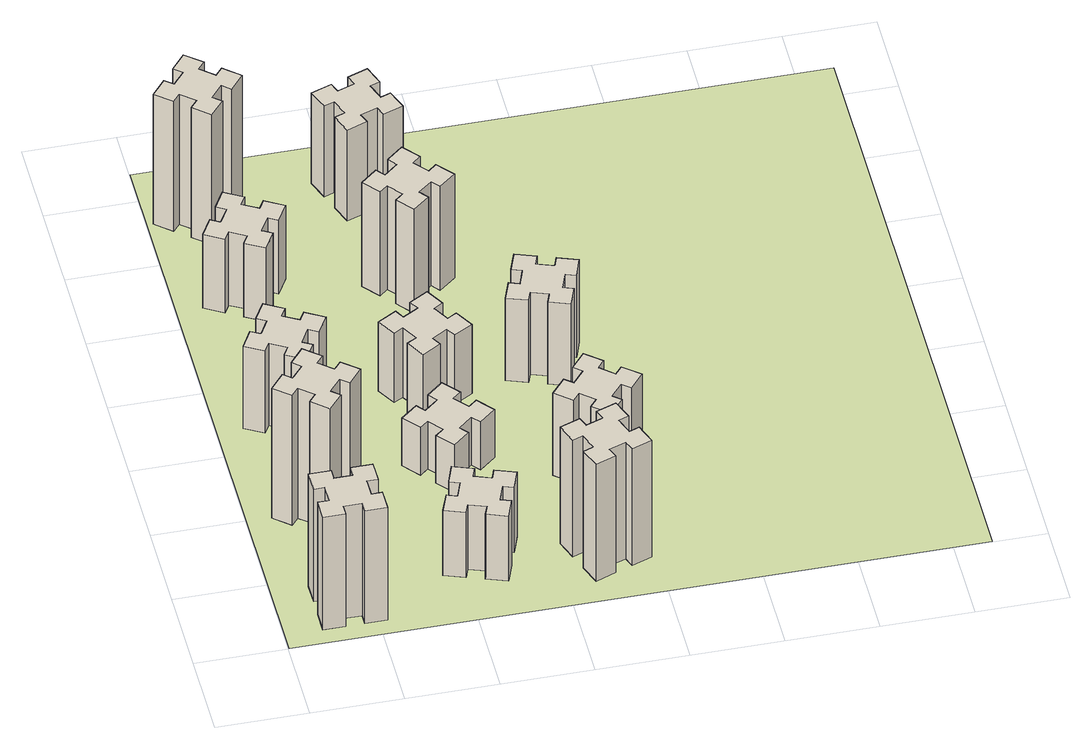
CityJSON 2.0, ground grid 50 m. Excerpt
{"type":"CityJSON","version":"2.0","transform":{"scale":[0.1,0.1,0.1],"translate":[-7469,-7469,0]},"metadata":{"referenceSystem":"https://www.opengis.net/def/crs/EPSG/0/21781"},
"CityObjects":{
"building1":{"type":"Building","attributes":{"class":"1000","function":"1000","usage":"1000","yearOfConstruction":2016,"roofType":"1000","measuredHeight":78,"storeysAboveGround":30,"storeysBelowGround":0},"geometry":[{"type":"Solid","lod":"1","boundaries":[[[[0,1,2,3,4,5,6,7,8,9,10,11,12,13,14,15,16,17,18,19]],[[17,16,20,21]],[[16,15,22,20]],[[15,14,23,22]],[[14,13,24,23]],[[13,12,25,24]],[[12,11,26,25]],[[11,10,27,26]],[[10,9,28,27]],[[9,8,29,28]],[[8,7,30,29]],[[7,6,31,30]],[[6,5,32,31]],[[5,4,33,32]],[[4,3,34,33]],[[3,2,35,34]],[[2,1,36,35]],[[1,0,37,36]],[[0,19,38,37]],[[19,18,39,38]],[[18,17,21,39]],[[24,25,26,27,28,29,30,31,32,33,34,35,36,37,38,39,21,20,22,23]]]]}]},
"building2":{"type":"Building","attributes":{"class":"1000","function":"1000","usage":"1000","yearOfConstruction":2016,"roofType":"1000","measuredHeight":90,"storeysAboveGround":30,"storeysBelowGround":0},"geometry":[{"type":"Solid","lod":"1","boundaries":[[[[40,41,42,43,44,45,46,47,48,49,50,51,52,53,54,55,56,57,58,59]],[[57,56,60,61]],[[56,55,62,60]],[[55,54,63,62]],[[54,53,64,63]],[[53,52,65,64]],[[52,51,66,65]],[[51,50,67,66]],[[50,49,68,67]],[[49,48,69,68]],[[48,47,70,69]],[[47,46,71,70]],[[46,45,72,71]],[[45,44,73,72]],[[44,43,74,73]],[[43,42,75,74]],[[42,41,76,75]],[[41,40,77,76]],[[40,59,78,77]],[[59,58,79,78]],[[58,57,61,79]],[[64,65,66,67,68,69,70,71,72,73,74,75,76,77,78,79,61,60,62,63]]]]}]},
"building3":{"type":"Building","attributes":{"class":"1000","function":"1000","usage":"1000","yearOfConstruction":2016,"roofType":"1000","measuredHeight":57,"storeysAboveGround":30,"storeysBelowGround":0},"geometry":[{"type":"Solid","lod":"1","boundaries":[[[[80,81,82,83,84,85,86,87,88,89,90,91,92,93,94,95,96,97,98,99]],[[97,96,100,101]],[[96,95,102,100]],[[95,94,103,102]],[[94,93,104,103]],[[93,92,105,104]],[[92,91,106,105]],[[91,90,107,106]],[[90,89,108,107]],[[89,88,109,108]],[[88,87,110,109]],[[87,86,111,110]],[[86,85,112,111]],[[85,84,113,112]],[[84,83,114,113]],[[83,82,115,114]],[[82,81,116,115]],[[81,80,117,116]],[[80,99,118,117]],[[99,98,119,118]],[[98,97,101,119]],[[104,105,106,107,108,109,110,111,112,113,114,115,116,117,118,119,101,100,102,103]]]]}]},
"building4":{"type":"Building","attributes":{"class":"1000","function":"1000","usage":"1000","yearOfConstruction":2016,"roofType":"1000","measuredHeight":51,"storeysAboveGround":30,"storeysBelowGround":0},"geometry":[{"type":"Solid","lod":"1","boundaries":[[[[120,121,122,123,124,125,126,127,128,129,130,131,132,133,134,135,136,137,138,139]],[[137,136,140,141]],[[136,135,142,140]],[[135,134,143,142]],[[134,133,144,143]],[[133,132,145,144]],[[132,131,146,145]],[[131,130,147,146]],[[130,129,148,147]],[[129,128,149,148]],[[128,127,150,149]],[[127,126,151,150]],[[126,125,152,151]],[[125,124,153,152]],[[124,123,154,153]],[[123,122,155,154]],[[122,121,156,155]],[[121,120,157,156]],[[120,139,158,157]],[[139,138,159,158]],[[138,137,141,159]],[[144,145,146,147,148,149,150,151,152,153,154,155,156,157,158,159,141,140,142,143]]]]}]},
"building5":{"type":"Building","attributes":{"class":"1000","function":"1000","usage":"1000","yearOfConstruction":2016,"roofType":"1000","measuredHeight":45,"storeysAboveGround":30,"storeysBelowGround":0},"geometry":[{"type":"Solid","lod":"1","boundaries":[[[[160,161,162,163,164,165,166,167,168,169,170,171,172,173,174,175,176,177,178,179]],[[177,176,180,181]],[[176,175,182,180]],[[175,174,183,182]],[[174,173,184,183]],[[173,172,185,184]],[[172,171,186,185]],[[171,170,187,186]],[[170,169,188,187]],[[169,168,189,188]],[[168,167,190,189]],[[167,166,191,190]],[[166,165,192,191]],[[165,164,193,192]],[[164,163,194,193]],[[163,162,195,194]],[[162,161,196,195]],[[161,160,197,196]],[[160,179,198,197]],[[179,178,199,198]],[[178,177,181,199]],[[184,185,186,187,188,189,190,191,192,193,194,195,196,197,198,199,181,180,182,183]]]]}]},
"building6":{"type":"Building","attributes":{"class":"1000","function":"1000","usage":"1000","yearOfConstruction":2016,"roofType":"1000","measuredHeight":90,"storeysAboveGround":30,"storeysBelowGround":0},"geometry":[{"type":"Solid","lod":"1","boundaries":[[[[200,201,202,203,204,205,206,207,208,209,210,211,212,213,214,215,216,217,218,219]],[[217,216,220,221]],[[216,215,222,220]],[[215,214,223,222]],[[214,213,224,223]],[[213,212,225,224]],[[212,211,226,225]],[[211,210,227,226]],[[210,209,228,227]],[[209,208,229,228]],[[208,207,230,229]],[[207,206,231,230]],[[206,205,232,231]],[[205,204,233,232]],[[204,203,234,233]],[[203,202,235,234]],[[202,201,236,235]],[[201,200,237,236]],[[200,219,238,237]],[[219,218,239,238]],[[218,217,221,239]],[[224,225,226,227,228,229,230,231,232,233,234,235,236,237,238,239,221,220,222,223]]]]}]},
"building7":{"type":"Building","attributes":{"class":"1000","function":"1000","usage":"1000","yearOfConstruction":2016,"roofType":"1000","measuredHeight":33,"storeysAboveGround":30,"storeysBelowGround":0},"geometry":[{"type":"Solid","lod":"1","boundaries":[[[[240,241,242,243,244,245,246,247,248,249,250,251,252,253,254,255,256,257,258,259]],[[257,256,260,261]],[[256,255,262,260]],[[255,254,263,262]],[[254,253,264,263]],[[253,252,265,264]],[[252,251,266,265]],[[251,250,267,266]],[[250,249,268,267]],[[249,248,269,268]],[[248,247,270,269]],[[247,246,271,270]],[[246,245,272,271]],[[245,244,273,272]],[[244,243,274,273]],[[243,242,275,274]],[[242,241,276,275]],[[241,240,277,276]],[[240,259,278,277]],[[259,258,279,278]],[[258,257,261,279]],[[264,265,266,267,268,269,270,271,272,273,274,275,276,277,278,279,261,260,262,263]]]]}]},
"building8":{"type":"Building","attributes":{"class":"1000","function":"1000","usage":"1000","yearOfConstruction":2016,"roofType":"1000","measuredHeight":48,"storeysAboveGround":30,"storeysBelowGround":0},"geometry":[{"type":"Solid","lod":"1","boundaries":[[[[280,281,282,283,284,285,286,287,288,289,290,291,292,293,294,295,296,297,298,299]],[[297,296,300,301]],[[296,295,302,300]],[[295,294,303,302]],[[294,293,304,303]],[[293,292,305,304]],[[292,291,306,305]],[[291,290,307,306]],[[290,289,308,307]],[[289,288,309,308]],[[288,287,310,309]],[[287,286,311,310]],[[286,285,312,311]],[[285,284,313,312]],[[284,283,314,313]],[[283,282,315,314]],[[282,281,316,315]],[[281,280,317,316]],[[280,299,318,317]],[[299,298,319,318]],[[298,297,301,319]],[[304,305,306,307,308,309,310,311,312,313,314,315,316,317,318,319,301,300,302,303]]]]}]},
"building9":{"type":"Building","attributes":{"class":"1000","function":"1000","usage":"1000","yearOfConstruction":2016,"roofType":"1000","measuredHeight":81,"storeysAboveGround":30,"storeysBelowGround":0},"geometry":[{"type":"Solid","lod":"1","boundaries":[[[[320,321,322,323,324,325,326,327,328,329,330,331,332,333,334,335,336,337,338,339]],[[337,336,340,341]],[[336,335,342,340]],[[335,334,343,342]],[[334,333,344,343]],[[333,332,345,344]],[[332,331,346,345]],[[331,330,347,346]],[[330,329,348,347]],[[329,328,349,348]],[[328,327,350,349]],[[327,326,351,350]],[[326,325,352,351]],[[325,324,353,352]],[[324,323,354,353]],[[323,322,355,354]],[[322,321,356,355]],[[321,320,357,356]],[[320,339,358,357]],[[339,338,359,358]],[[338,337,341,359]],[[344,345,346,347,348,349,350,351,352,353,354,355,356,357,358,359,341,340,342,343]]]]}]},
"building10":{"type":"Building","attributes":{"class":"1000","function":"1000","usage":"1000","yearOfConstruction":2016,"roofType":"1000","measuredHeight":72,"storeysAboveGround":30,"storeysBelowGround":0},"geometry":[{"type":"Solid","lod":"1","boundaries":[[[[360,361,362,363,364,365,366,367,368,369,370,371,372,373,374,375,376,377,378,379]],[[377,376,380,381]],[[376,375,382,380]],[[375,374,383,382]],[[374,373,384,383]],[[373,372,385,384]],[[372,371,386,385]],[[371,370,387,386]],[[370,369,388,387]],[[369,368,389,388]],[[368,367,390,389]],[[367,366,391,390]],[[366,365,392,391]],[[365,364,393,392]],[[364,363,394,393]],[[363,362,395,394]],[[362,361,396,395]],[[361,360,397,396]],[[360,379,398,397]],[[379,378,399,398]],[[378,377,381,399]],[[384,385,386,387,388,389,390,391,392,393,394,395,396,397,398,399,381,380,382,383]]]]}]},
"building11":{"type":"Building","attributes":{"class":"1000","function":"1000","usage":"1000","yearOfConstruction":2016,"roofType":"1000","measuredHeight":63,"storeysAboveGround":30,"storeysBelowGround":0},"geometry":[{"type":"Solid","lod":"1","boundaries":[[[[400,401,402,403,404,405,406,407,408,409,410,411,412,413,414,415,416,417,418,419]],[[417,416,420,421]],[[416,415,422,420]],[[415,414,423,422]],[[414,413,424,423]],[[413,412,425,424]],[[412,411,426,425]],[[411,410,427,426]],[[410,409,428,427]],[[409,408,429,428]],[[408,407,430,429]],[[407,406,431,430]],[[406,405,432,431]],[[405,404,433,432]],[[404,403,434,433]],[[403,402,435,434]],[[402,401,436,435]],[[401,400,437,436]],[[400,419,438,437]],[[419,418,439,438]],[[418,417,421,439]],[[424,425,426,427,428,429,430,431,432,433,434,435,436,437,438,439,421,420,422,423]]]]}]},
"building12":{"type":"Building","attributes":{"class":"1000","function":"1000","usage":"1000","yearOfConstruction":2016,"roofType":"1000","measuredHeight":57,"storeysAboveGround":30,"storeysBelowGround":0},"geometry":[{"type":"Solid","lod":"1","boundaries":[[[[440,441,442,443,444,445,446,447,448,449,450,451,452,453,454,455,456,457,458,459]],[[457,456,460,461]],[[456,455,462,460]],[[455,454,463,462]],[[454,453,464,463]],[[453,452,465,464]],[[452,451,466,465]],[[451,450,467,466]],[[450,449,468,467]],[[449,448,469,468]],[[448,447,470,469]],[[447,446,471,470]],[[446,445,472,471]],[[445,444,473,472]],[[444,443,474,473]],[[443,442,475,474]],[[442,441,476,475]],[[441,440,477,476]],[[440,459,478,477]],[[459,458,479,478]],[[458,457,461,479]],[[464,465,466,467,468,469,470,471,472,473,474,475,476,477,478,479,461,460,462,463]]]]}]},
"building13":{"type":"Building","attributes":{"class":"1000","function":"1000","usage":"1000","yearOfConstruction":2016,"roofType":"1000","measuredHeight":57,"storeysAboveGround":30,"storeysBelowGround":0},"geometry":[{"type":"Solid","lod":"1","boundaries":[[[[480,481,482,483,484,485,486,487,488,489,490,491,492,493,494,495,496,497,498,499]],[[497,496,500,501]],[[496,495,502,500]],[[495,494,503,502]],[[494,493,504,503]],[[493,492,505,504]],[[492,491,506,505]],[[491,490,507,506]],[[490,489,508,507]],[[489,488,509,508]],[[488,487,510,509]],[[487,486,511,510]],[[486,485,512,511]],[[485,484,513,512]],[[484,483,514,513]],[[483,482,515,514]],[[482,481,516,515]],[[481,480,517,516]],[[480,499,518,517]],[[499,498,519,518]],[[498,497,501,519]],[[504,505,506,507,508,509,510,511,512,513,514,515,516,517,518,519,501,500,502,503]]]]}]},
"landuse1":{"type":"LandUse","attributes":{"name":"plot1","function":"1010"},"geometry":[{"type":"MultiSurface","lod":"1","boundaries":[[[520,521,522,523]]]}]}
},
"vertices":[
[265,325,0],[265,225,0],[205,225,0],[205,105,0],[325,105,0],[325,165,0],[425,165,0],[425,105,0],[545,105,0],[545,225,0],[485,225,0],[485,325,0],[545,325,0],[545,445,0],[425,445,0],[425,385,0],[325,385,0],[325,445,0],[205,445,0],[205,325,0],[325,385,780],[325,445,780],[425,385,780],[425,445,780],[545,445,780],[545,325,780],[485,325,780],[485,225,780],[545,225,780],[545,105,780],[425,105,780],[425,165,780],[325,165,780],[325,105,780],[205,105,780],[205,225,780],[265,225,780],[265,325,780],[205,325,780],[205,445,780],
[484,1067,0],[408,1132,0],[446,1178,0],[354,1255,0],[277,1163,0],[323,1124,0],[259,1048,0],[213,1086,0],[136,994,0],[228,917,0],[266,963,0],[343,899,0],[304,853,0],[396,776,0],[473,868,0],[427,906,0],[492,983,0],[538,944,0],[615,1036,0],[523,1113,0],[492,983,900],[538,944,900],[427,906,900],[473,868,900],[396,776,900],[304,853,900],[343,899,900],[266,963,900],[228,917,900],[136,994,900],[213,1086,900],[259,1048,900],[323,1124,900],[277,1163,900],[354,1255,900],[446,1178,900],[408,1132,900],[484,1067,900],[523,1113,900],[615,1036,900],
[474,1826,0],[387,1876,0],[417,1928,0],[313,1988,0],[253,1884,0],[305,1854,0],[255,1767,0],[203,1797,0],[143,1693,0],[247,1633,0],[277,1685,0],[364,1635,0],[334,1583,0],[438,1523,0],[498,1627,0],[446,1657,0],[496,1744,0],[548,1714,0],[608,1818,0],[504,1878,0],[496,1744,570],[548,1714,570],[446,1657,570],[498,1627,570],[438,1523,570],[334,1583,570],[364,1635,570],[277,1685,570],[247,1633,570],[143,1693,570],[203,1797,570],[255,1767,570],[305,1854,570],[253,1884,570],[313,1988,570],[417,1928,570],[387,1876,570],[474,1826,570],[504,1878,570],[608,1818,570],
[446,2597,0],[496,2684,0],[548,2654,0],[608,2758,0],[504,2818,0],[474,2766,0],[387,2816,0],[417,2868,0],[313,2928,0],[253,2824,0],[305,2794,0],[255,2707,0],[203,2737,0],[143,2633,0],[247,2573,0],[277,2625,0],[364,2575,0],[334,2523,0],[438,2463,0],[498,2567,0],[364,2575,510],[334,2523,510],[277,2625,510],[247,2573,510],[143,2633,510],[203,2737,510],[255,2707,510],[305,2794,510],[253,2824,510],[313,2928,510],[417,2868,510],[387,2816,510],[474,2766,510],[504,2818,510],[608,2758,510],[548,2654,510],[496,2684,510],[446,2597,510],[498,2567,510],[438,2463,510],
[1202,391,0],[1236,485,0],[1292,464,0],[1333,577,0],[1220,618,0],[1200,562,0],[1106,596,0],[1127,652,0],[1014,693,0],[973,580,0],[1029,560,0],[995,466,0],[939,487,0],[897,374,0],[1010,333,0],[1031,389,0],[1125,355,0],[1104,299,0],[1217,257,0],[1258,370,0],[1125,355,450],[1104,299,450],[1031,389,450],[1010,333,450],[897,374,450],[939,487,450],[995,466,450],[1029,560,450],[973,580,450],[1014,693,450],[1127,652,450],[1106,596,450],[1200,562,450],[1220,618,450],[1333,577,450],[1292,464,450],[1236,485,450],[1202,391,450],[1258,370,450],[1217,257,450],
[384,3387,0],[308,3452,0],[346,3498,0],[254,3575,0],[177,3483,0],[223,3444,0],[159,3368,0],[113,3406,0],[36,3314,0],[128,3237,0],[166,3283,0],[243,3219,0],[204,3173,0],[296,3096,0],[373,3188,0],[327,3226,0],[392,3303,0],[438,3264,0],[515,3356,0],[423,3433,0],[392,3303,900],[438,3264,900],[327,3226,900],[373,3188,900],[296,3096,900],[204,3173,900],[243,3219,900],[166,3283,900],[128,3237,900],[36,3314,900],[113,3406,900],[159,3368,900],[223,3444,900],[177,3483,900],[254,3575,900],[346,3498,900],[308,3452,900],[384,3387,900],[423,3433,900],[515,3356,900],
[1083,1332,0],[1006,1267,0],[968,1313,0],[876,1236,0],[953,1144,0],[999,1183,0],[1063,1106,0],[1017,1068,0],[1094,976,0],[1186,1053,0],[1148,1099,0],[1224,1163,0],[1263,1117,0],[1355,1194,0],[1278,1286,0],[1232,1248,0],[1167,1324,0],[1213,1363,0],[1136,1455,0],[1044,1378,0],[1167,1324,330],[1213,1363,330],[1232,1248,330],[1278,1286,330],[1355,1194,330],[1263,1117,330],[1224,1163,330],[1148,1099,330],[1186,1053,330],[1094,976,330],[1017,1068,330],[1063,1106,330],[999,1183,330],[953,1144,330],[876,1236,330],[968,1313,330],[1006,1267,330],[1083,1332,330],[1044,1378,330],[1136,1455,330],
[995,1744,0],[1045,1657,0],[993,1627,0],[1053,1523,0],[1157,1583,0],[1127,1635,0],[1214,1685,0],[1244,1633,0],[1348,1693,0],[1288,1797,0],[1236,1767,0],[1186,1854,0],[1238,1884,0],[1178,1988,0],[1074,1928,0],[1104,1876,0],[1017,1826,0],[987,1878,0],[883,1818,0],[943,1714,0],[1017,1826,480],[987,1878,480],[1104,1876,480],[1074,1928,480],[1178,1988,480],[1238,1884,480],[1186,1854,480],[1236,1767,480],[1288,1797,480],[1348,1693,480],[1244,1633,480],[1214,1685,480],[1127,1635,480],[1157,1583,480],[1053,1523,480],[993,1627,480],[1045,1657,480],[995,1744,480],[943,1714,480],[883,1818,480],
[1765,496,0],[1671,462,0],[1650,518,0],[1537,477,0],[1579,364,0],[1635,385,0],[1669,291,0],[1613,270,0],[1654,157,0],[1767,199,0],[1746,255,0],[1840,289,0],[1860,233,0],[1973,274,0],[1932,387,0],[1876,366,0],[1842,460,0],[1898,480,0],[1857,593,0],[1744,552,0],[1842,460,810],[1898,480,810],[1876,366,810],[1932,387,810],[1973,274,810],[1860,233,810],[1840,289,810],[1746,255,810],[1767,199,810],[1654,157,810],[1613,270,810],[1669,291,810],[1635,385,810],[1579,364,810],[1537,477,810],[1650,518,810],[1671,462,810],[1765,496,810],[1744,552,810],[1857,593,810],
[1099,2563,0],[1163,2486,0],[1117,2448,0],[1194,2356,0],[1286,2433,0],[1248,2479,0],[1324,2543,0],[1363,2497,0],[1455,2574,0],[1378,2666,0],[1332,2628,0],[1267,2704,0],[1313,2743,0],[1236,2835,0],[1144,2758,0],[1183,2712,0],[1106,2647,0],[1068,2693,0],[976,2616,0],[1053,2524,0],[1106,2647,720],[1068,2693,720],[1183,2712,720],[1144,2758,720],[1236,2835,720],[1313,2743,720],[1267,2704,720],[1332,2628,720],[1378,2666,720],[1455,2574,720],[1363,2497,720],[1324,2543,720],[1248,2479,720],[1286,2433,720],[1194,2356,720],[1117,2448,720],[1163,2486,720],[1099,2563,720],[1053,2524,720],[976,2616,720],
[1125,3456,0],[1031,3422,0],[1010,3478,0],[897,3437,0],[939,3324,0],[995,3345,0],[1029,3251,0],[973,3230,0],[1014,3117,0],[1127,3159,0],[1106,3215,0],[1200,3249,0],[1220,3193,0],[1333,3234,0],[1292,3347,0],[1236,3326,0],[1202,3420,0],[1258,3440,0],[1217,3553,0],[1104,3512,0],[1202,3420,630],[1258,3440,630],[1236,3326,630],[1292,3347,630],[1333,3234,630],[1220,3193,630],[1200,3249,630],[1106,3215,630],[1127,3159,630],[1014,3117,630],[973,3230,630],[1029,3251,630],[995,3345,630],[939,3324,630],[897,3437,630],[1010,3478,630],[1031,3422,630],[1125,3456,630],[1104,3512,630],[1217,3553,630],
[1803,1124,0],[1739,1048,0],[1693,1086,0],[1616,994,0],[1708,917,0],[1746,963,0],[1823,899,0],[1784,853,0],[1876,776,0],[1953,868,0],[1907,906,0],[1972,983,0],[2018,944,0],[2095,1036,0],[2003,1113,0],[1964,1067,0],[1888,1132,0],[1926,1178,0],[1834,1255,0],[1757,1163,0],[1888,1132,570],[1926,1178,570],[1964,1067,570],[2003,1113,570],[2095,1036,570],[2018,944,570],[1972,983,570],[1907,906,570],[1953,868,570],[1876,776,570],[1784,853,570],[1823,899,570],[1746,963,570],[1708,917,570],[1616,994,570],[1693,1086,570],[1739,1048,570],[1803,1124,570],[1757,1163,570],[1834,1255,570],
[1842,1771,0],[1876,1865,0],[1932,1844,0],[1973,1957,0],[1860,1998,0],[1840,1942,0],[1746,1976,0],[1767,2032,0],[1654,2073,0],[1613,1960,0],[1669,1940,0],[1635,1846,0],[1579,1867,0],[1537,1754,0],[1650,1713,0],[1671,1769,0],[1765,1735,0],[1744,1679,0],[1857,1637,0],[1898,1750,0],[1765,1735,570],[1744,1679,570],[1671,1769,570],[1650,1713,570],[1537,1754,570],[1579,1867,570],[1635,1846,570],[1669,1940,570],[1613,1960,570],[1654,2073,570],[1767,2032,570],[1746,1976,570],[1840,1942,570],[1860,1998,570],[1973,1957,570],[1932,1844,570],[1876,1865,570],[1842,1771,570],[1898,1750,570],[1857,1637,570],
[5,3705,0],[3705,3705,0],[3705,5,0],[5,5,0]
]}
